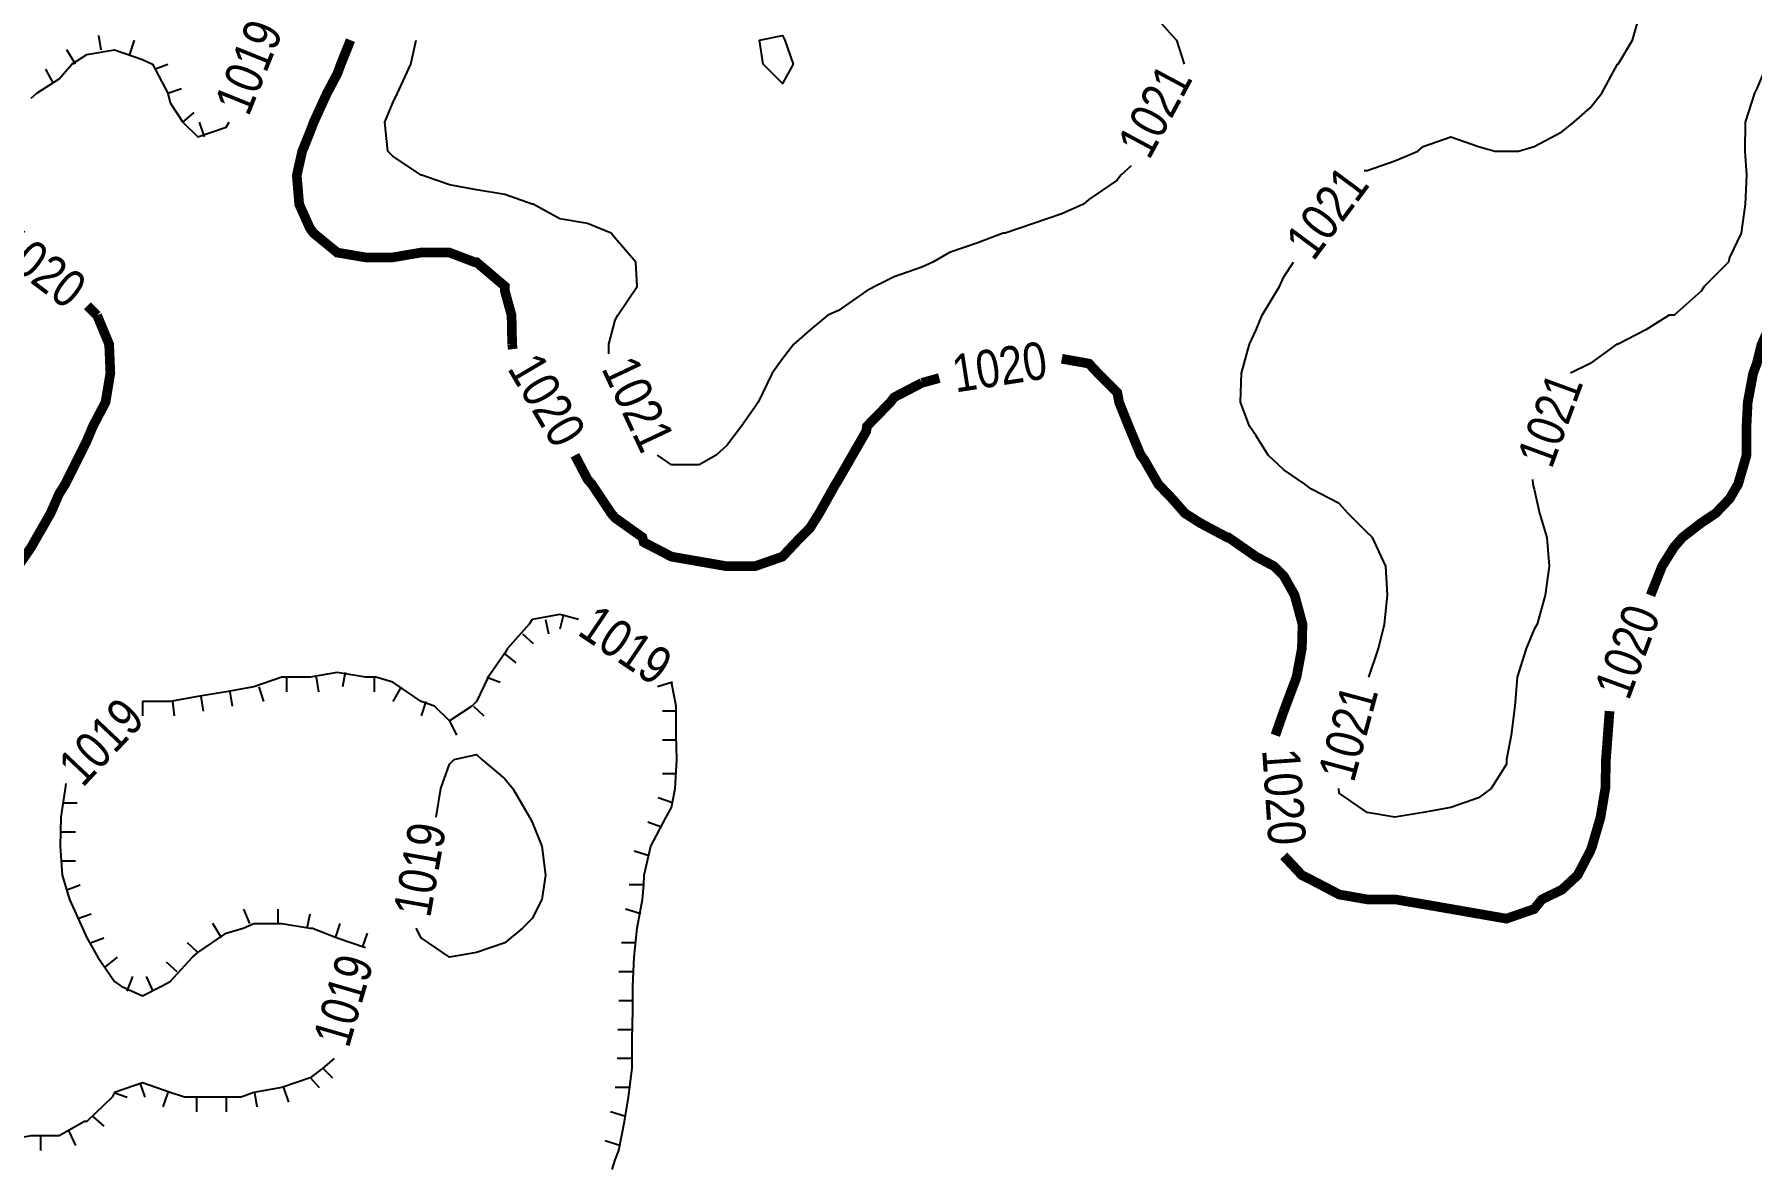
# Model space of a CAD drawing. Extents: x 628896 to 629881, y 4519192 to 4520125.
# Drawn here: x 629102 to 629279.9, y 4519476.5 to 4519594.1 of the extents above; entities that cross this region are included whole.
import ezdxf
from ezdxf.enums import TextEntityAlignment as Align

# ---------------------------------------------------------------- set-up
doc = ezdxf.new("R2010")
doc.units = 0

msp = doc.modelspace()

# ---------------------------------------------------------------- linework, layer by layer
at = {"layer": 'GSLAYER', "linetype": 'CONTINUOUS', "flags": 128}
for points in [[(629211.375, 4519631), (629211.25, 4519631), (629210.0625, 4519628.5), (629208.75, 4519625.5), (629208.4375, 4519624.5), (629207.5625, 4519622.5), (629206.5, 4519619.5), (629205.8125, 4519617), (629205.5, 4519614), (629205.5, 4519614), (629205.125, 4519611), (629205.125, 4519608), (629205.5, 4519607), (629206, 4519605), (629208.25, 4519602.5), (629208.4375, 4519602.5), (629211.25, 4519600), (629212.1875, 4519599.5), (629214.1875, 4519598.5), (629217, 4519597), (629217.625, 4519596.5), (629219.875, 4519594), (629220.3125, 4519593.5), (629221.125, 4519591)], [(629240.0625, 4519580), (629242.9375, 4519581), (629245.3125, 4519582), (629245.875, 4519582.5), (629248.75, 4519583.5), (629251.625, 4519582.5), (629253.3125, 4519582), (629254.5, 4519582), (629255.75, 4519582), (629257.375, 4519582.5), (629260.25, 4519584), (629261.5, 4519585), (629263.1875, 4519586.5), (629264.375, 4519588), (629266, 4519591), (629266.0625, 4519591), (629267.5625, 4519593.5), (629268.4375, 4519596.5), (629268.8125, 4519599.5), (629268.9375, 4519602), (629268.9375, 4519602.5), (629268.75, 4519605), (629268.5625, 4519608), (629268.3125, 4519611)], [(629284.125, 4519596.5), (629283.375, 4519594.5), (629283, 4519593.5), (629281.5, 4519591), (629280.4375, 4519588.5), (629280.1875, 4519588), (629279.25, 4519585), (629279.1875, 4519582), (629279.375, 4519579.5), (629279.25, 4519576.5), (629278.8125, 4519573.5), (629277.625, 4519571), (629277.5, 4519570.5), (629275, 4519568), (629274.6875, 4519567.5), (629271.875, 4519565), (629271.375, 4519565), (629268.9375, 4519563.5), (629266.0625, 4519562), (629265.9375, 4519562), (629263.1875, 4519560), (629261.125, 4519559)], [(629108.9375, 4519592.5), (629108.6875, 4519594)], [(629111.875, 4519592), (629112.375, 4519593.5)], [(629161.5, 4519562), (629162.1875, 4519564.5), (629162.4375, 4519565), (629164.4375, 4519568), (629164.3125, 4519570.5), (629162.1875, 4519573), (629161.75, 4519573.5), (629159.3125, 4519574.5), (629156.4375, 4519575), (629153.6875, 4519576.5), (629153.5625, 4519576.5), (629150.75, 4519577.5), (629147.8125, 4519578), (629145, 4519578.5), (629142.125, 4519579.5), (629142.0625, 4519579.5), (629139.125, 4519581.5), (629138.625, 4519582), (629138.3125, 4519585), (629139.125, 4519587), (629139.625, 4519588), (629141, 4519591), (629141.5625, 4519593.5)], [(629141.5625, 4519593.5), (629141.5625, 4519593.5)], [(629177.125, 4519593.5), (629179.5, 4519594), (629179.75, 4519593.5), (629180.625, 4519591), (629179.5, 4519589), (629177.5, 4519591)], [(629177.5, 4519591), (629177.125, 4519593.5)], [(629101.6875, 4519587.5), (629102.25, 4519588), (629104.5625, 4519589.5), (629105.875, 4519591), (629107.4375, 4519592), (629110.3125, 4519592.5), (629113.1875, 4519591.5), (629114.25, 4519591), (629115.8125, 4519588), (629116.0625, 4519587), (629117.375, 4519585), (629118.9375, 4519583.5), (629121.875, 4519584.5), (629122.1875, 4519585)], [(629106.25, 4519591), (629105.375, 4519592.5)], [(629114.4375, 4519590.5), (629115.8125, 4519591)], [(629221.125, 4519591), (629221.125, 4519591)], [(629104, 4519589), (629103.1875, 4519590.5)], [(629115.8125, 4519588), (629117.25, 4519588.5)], [(629117.375, 4519585), (629118.5625, 4519586)], [(629119.625, 4519583.5), (629119.125, 4519585)], [(629122.1875, 4519585), (629122.1875, 4519585)], [(629215.625, 4519580.5), (629214.5625, 4519579.5)], [(629214.5625, 4519579.5), (629214.1875, 4519579), (629211.25, 4519577), (629210.6875, 4519576.5), (629208.4375, 4519575.5), (629205.5, 4519574.5), (629202.5625, 4519573.5), (629202.375, 4519573.5), (629199.75, 4519572.5), (629196.8125, 4519571.5), (629195.0625, 4519570.5), (629193.9375, 4519570), (629191.0625, 4519569), (629189.0625, 4519568), (629188.1875, 4519567.5), (629185.3125, 4519565.5), (629184.1875, 4519565), (629182.375, 4519563.5), (629180.6875, 4519562), (629179.5, 4519560.5), (629178.4375, 4519559), (629177, 4519556), (629176.625, 4519555.5), (629175.25, 4519553.5), (629173.75, 4519551.5), (629172.625, 4519550.5), (629170.875, 4519549.5), (629168, 4519549.5), (629166.5625, 4519550.5)], [(629239.75, 4519580), (629240.0625, 4519580)], [(629240.25, 4519527.5), (629241.25, 4519530.5), (629241.875, 4519533), (629242.1875, 4519536), (629242, 4519539), (629240.625, 4519542), (629240.0625, 4519542.5), (629238.0625, 4519544.5), (629237.1875, 4519545.5), (629234.3125, 4519547), (629233.625, 4519547.5), (629231.4375, 4519549), (629229.8125, 4519550.5), (629228.5625, 4519552.5), (629227.875, 4519553.5), (629226.9375, 4519556), (629227.0625, 4519559), (629227.875, 4519562), (629228.5625, 4519563.5), (629229.1875, 4519565), (629231, 4519568), (629231.4375, 4519569), (629232.4375, 4519570.5)], [(629232.4375, 4519570.5), (629232.4375, 4519570.5)], [(629161.5, 4519561), (629161.5, 4519562)], [(629261.125, 4519559), (629261.125, 4519559)], [(629166.5625, 4519550.5), (629166.5625, 4519550.5)], [(629257.25, 4519547.5), (629257.375, 4519547), (629257.9375, 4519544.5), (629258.6875, 4519542), (629258.9375, 4519539), (629258.5, 4519536), (629257.6875, 4519533), (629257.375, 4519532.5), (629256.5625, 4519530.5), (629255.625, 4519527.5), (629255.375, 4519524.5), (629255, 4519521.5), (629254.5, 4519519), (629254.5, 4519518.5), (629252.9375, 4519516), (629251.625, 4519515), (629248.75, 4519514), (629245.875, 4519513.5), (629242.9375, 4519513), (629240.0625, 4519513.5), (629237.1875, 4519515.5), (629237.125, 4519516)], [(629257.1875, 4519548), (629257.25, 4519547.5)], [(629156.4375, 4519534), (629153.5625, 4519533.5), (629153.25, 4519533), (629151, 4519530.5), (629150.75, 4519530), (629149, 4519527.5), (629147.8125, 4519525), (629147.3125, 4519524.5), (629145, 4519523), (629143.4375, 4519524.5), (629142.0625, 4519525), (629139.125, 4519527), (629137.375, 4519527.5), (629136.3125, 4519527.5), (629133.375, 4519528), (629130.5625, 4519527.5), (629128.1875, 4519527.5), (629127.625, 4519527.5), (629124.75, 4519526.5), (629121.875, 4519526), (629118.9375, 4519525.5), (629116.0625, 4519525), (629113.1875, 4519525)], [(629156.8125, 4519534), (629156.4375, 4519532.5)], [(629158.375, 4519533.5), (629156.4375, 4519534)], [(629154.9375, 4519533.5), (629155.25, 4519532)], [(629152.5625, 4519532), (629153.6875, 4519531)], [(629150.625, 4519530), (629151.875, 4519529)], [(629128.125, 4519527.5), (629128.125, 4519526)], [(629131.1875, 4519527.5), (629131.4375, 4519526)], [(629134.1875, 4519528), (629133.9375, 4519526.5)], [(629137.1875, 4519527.5), (629137.1875, 4519526)], [(629148.875, 4519527.5), (629150.25, 4519527)], [(629162.1875, 4519477.5), (629162.5625, 4519478.5), (629163.125, 4519481.5), (629163.5625, 4519484), (629163.9375, 4519487), (629163.9375, 4519490), (629164, 4519493), (629164, 4519495.5), (629164.125, 4519498.5), (629164.4375, 4519501.5), (629165, 4519504.5), (629165.125, 4519506), (629165.1875, 4519507), (629165.875, 4519510), (629167.4375, 4519513), (629168, 4519514), (629168.375, 4519516), (629168.5625, 4519519), (629168.5, 4519521.5), (629168.5, 4519524.5), (629168, 4519527)], [(629168.125, 4519527), (629166.5625, 4519526.5)], [(629168, 4519527), (629168, 4519527)], [(629240.25, 4519527.5), (629240.25, 4519527.5)], [(629119.25, 4519525.5), (629119.5, 4519524)], [(629122.25, 4519526), (629122.5, 4519524.5)], [(629125.25, 4519526.5), (629125.75, 4519525)], [(629140, 4519526.5), (629139.125, 4519525)], [(629113.1875, 4519525), (629113.1875, 4519523.5)], [(629113.1875, 4519525), (629113.1875, 4519525)], [(629116.3125, 4519525), (629116.5, 4519523.5)], [(629142.5625, 4519525), (629142.0625, 4519523.5)], [(629147.5, 4519524.5), (629148.5625, 4519523.5)], [(629168.5, 4519524), (629167.0625, 4519524)], [(629145, 4519523), (629145.75, 4519521.5)], [(629168.5, 4519521), (629167.0625, 4519521)], [(629144.125, 4519516), (629145, 4519518.5), (629145.5, 4519519), (629147.8125, 4519519.5), (629148.375, 4519519), (629150.75, 4519517), (629151.5625, 4519516), (629153.3125, 4519513), (629153.5625, 4519512.5), (629154.5625, 4519510), (629154.9375, 4519507), (629154.5625, 4519504.5), (629153.5625, 4519502.5), (629152.5625, 4519501.5), (629150.75, 4519500), (629147.8125, 4519499), (629145, 4519498.5), (629142.0625, 4519500.5), (629141.5625, 4519501.5)], [(629105.25, 4519516.5), (629105.1875, 4519516)], [(629168.5, 4519517.5), (629167.0625, 4519517.5)], [(629105.1875, 4519516), (629104.75, 4519513), (629104.6875, 4519510), (629104.875, 4519507), (629105.625, 4519504.5), (629107, 4519501.5), (629107.4375, 4519500.5), (629108.5625, 4519498.5), (629110.3125, 4519496), (629111, 4519495.5), (629113.1875, 4519494.5), (629115.1875, 4519495.5), (629116.0625, 4519496), (629118.375, 4519498.5), (629118.9375, 4519499), (629121.875, 4519501), (629123.625, 4519501.5), (629124.75, 4519502), (629127.625, 4519502), (629130.5625, 4519501.5), (629130.8125, 4519501.5), (629133.375, 4519500.5), (629136.3125, 4519499.5)], [(629104.9375, 4519514.5), (629106.4375, 4519514.5)], [(629143.625, 4519513), (629144.125, 4519516)], [(629168.125, 4519514.5), (629166.625, 4519515)], [(629237.125, 4519516), (629237.125, 4519516)], [(629104.6875, 4519511.5), (629106.25, 4519511.5)], [(629166.875, 4519512), (629165.5625, 4519512.5)], [(629165.6875, 4519509), (629164.125, 4519509.5)], [(629104.75, 4519508.5), (629106.25, 4519508.5)], [(629105.375, 4519505.5), (629106.75, 4519506)], [(629165.125, 4519506), (629163.625, 4519506)], [(629106.5, 4519502.5), (629107.875, 4519503)], [(629121.375, 4519500.5), (629120.5, 4519502)], [(629124.3125, 4519502), (629123.6875, 4519503.5)], [(629127.25, 4519502), (629127.25, 4519503.5)], [(629130.25, 4519501.5), (629130.5625, 4519503)], [(629133.1875, 4519500.5), (629133.6875, 4519502)], [(629164.8125, 4519503), (629163.25, 4519503.5)], [(629107.8125, 4519500), (629109.1875, 4519500.5)], [(629136, 4519499.5), (629136.5, 4519501)], [(629141.5625, 4519501.5), (629141.5625, 4519501.5)], [(629109.375, 4519497.5), (629110.625, 4519498.5)], [(629118.9375, 4519499), (629117.875, 4519500)], [(629136.3125, 4519499.5), (629136.3125, 4519499.5)], [(629164.3125, 4519500), (629162.8125, 4519500)], [(629116.8125, 4519497), (629115.6875, 4519498)], [(629164.125, 4519497), (629162.5625, 4519497)], [(629111.625, 4519495), (629112.1875, 4519496.5)], [(629114.3125, 4519495), (629113.625, 4519496.5)], [(629164, 4519494), (629162.5625, 4519494)], [(629163.9375, 4519491), (629162.4375, 4519491)], [(629133.0625, 4519488), (629131.875, 4519487)], [(629163.9375, 4519488), (629162.375, 4519488)], [(629131.875, 4519487), (629130.5625, 4519486), (629127.625, 4519485), (629124.75, 4519484.5), (629123.4375, 4519484), (629121.875, 4519484), (629118.9375, 4519484), (629117.5625, 4519484), (629116.0625, 4519484.5), (629113.1875, 4519485.5), (629110.3125, 4519484.5), (629110.0625, 4519484), (629107.4375, 4519481.5), (629107.1875, 4519481.5), (629104.5625, 4519480), (629101.6875, 4519480), (629098.75, 4519479.5), (629095.875, 4519479.5), (629093, 4519479.5), (629090.125, 4519480), (629087.3125, 4519480), (629084.5625, 4519481.5)], [(629130.625, 4519486), (629131.5, 4519485)], [(629131.875, 4519487), (629132.875, 4519486)], [(629110.25, 4519484.5), (629111.625, 4519484)], [(629112.9375, 4519485.5), (629113.4375, 4519484)], [(629115.8125, 4519484.5), (629115.3125, 4519483)], [(629124.8125, 4519484.5), (629125.0625, 4519483)], [(629127.8125, 4519485), (629128.3125, 4519483.5)], [(629163.6875, 4519485), (629162.1875, 4519485)], [(629118.8125, 4519484), (629118.8125, 4519482.5)], [(629121.875, 4519484), (629121.875, 4519482.5)], [(629163.25, 4519482), (629161.6875, 4519482.5)], [(629108.0625, 4519482), (629109.1875, 4519481)], [(629102.625, 4519480), (629102.625, 4519478.5)], [(629105.5625, 4519480.5), (629106.25, 4519479)], [(629162.625, 4519479), (629161.125, 4519479.5)], [(629161.875, 4519476.5), (629162.1875, 4519477.5)]]:
    msp.add_lwpolyline(points, dxfattribs=at)
at = {"layer": 'GSLAYER', "linetype": 'CONTINUOUS', "const_width": 1, "flags": 128}
for points in [[(629151.5, 4519562), (629151.4375, 4519565), (629150.75, 4519567.5), (629150.75, 4519568), (629147.8125, 4519570.5), (629147.625, 4519570.5), (629145, 4519571.5), (629142.0625, 4519571.5), (629139.125, 4519571), (629136.3125, 4519571), (629133.375, 4519571.5), (629130.9375, 4519573.5), (629130.5625, 4519574), (629129.4375, 4519576.5), (629129.1875, 4519579.5), (629129.75, 4519582), (629130.5625, 4519584), (629130.9375, 4519585), (629132.3125, 4519588), (629133.375, 4519590), (629133.75, 4519591), (629134.75, 4519593.5)], [(629134.75, 4519593.5), (629134.75, 4519593.5)], [(629286.75, 4519579.5), (629286.3125, 4519576.5), (629286.3125, 4519576), (629285.75, 4519573.5), (629284.75, 4519570.5), (629283.5625, 4519568), (629283.375, 4519567.5), (629282.3125, 4519565), (629280.9375, 4519562), (629280.4375, 4519560), (629280.0625, 4519559), (629279.5, 4519556), (629279.375, 4519553.5), (629279.375, 4519550.5), (629278.5, 4519547.5), (629277.625, 4519546), (629276.1875, 4519544.5), (629274.6875, 4519543.5), (629272.75, 4519542), (629271.875, 4519541), (629270.625, 4519539), (629269.4375, 4519536)], [(629107.5, 4519566), (629108.5, 4519565)], [(629108.5, 4519565), (629109.75, 4519562), (629109.875, 4519559), (629109.375, 4519556), (629108.0625, 4519553.5), (629107.4375, 4519552), (629106.6875, 4519550.5), (629105.1875, 4519547.5), (629104.5625, 4519546.5), (629103.6875, 4519544.5), (629102.25, 4519542), (629101.6875, 4519541), (629100.3125, 4519539), (629098.75, 4519537), (629098.0625, 4519536), (629095.875, 4519534), (629095, 4519533), (629093, 4519531.5), (629090.125, 4519530.5), (629090, 4519530.5), (629087.3125, 4519529.5), (629084.375, 4519529), (629081.5625, 4519528.5)], [(629151.5625, 4519561.5), (629151.5, 4519562)], [(629231.4375, 4519524), (629231.625, 4519524.5), (629232.75, 4519527.5), (629233.3125, 4519530.5), (629233.375, 4519533), (629232.5625, 4519536), (629231.4375, 4519538), (629230.4375, 4519539), (629228.5625, 4519540), (629225.6875, 4519542), (629225.5625, 4519542), (629222.75, 4519543.5), (629221.1875, 4519544.5), (629219.875, 4519546), (629218.4375, 4519547.5), (629217, 4519550), (629216.625, 4519550.5), (629215.375, 4519553.5), (629214.375, 4519556), (629214.1875, 4519557), (629212.1875, 4519559), (629211.25, 4519560), (629208.4375, 4519560.5)], [(629208.4375, 4519560.5), (629208.4375, 4519560.5)], [(629195.75, 4519558.5), (629193.9375, 4519558)], [(629193.9375, 4519558), (629191.0625, 4519556.5), (629190.6875, 4519556), (629188.25, 4519553.5), (629188.1875, 4519553), (629186.75, 4519550.5), (629185.3125, 4519548), (629185, 4519547.5), (629183.3125, 4519544.5), (629182.375, 4519543), (629181.375, 4519542), (629179.5, 4519540), (629176.625, 4519539), (629173.75, 4519539), (629170.875, 4519539.5), (629168, 4519540), (629165.125, 4519541.5), (629165, 4519542), (629162.1875, 4519544), (629161.75, 4519544.5), (629159.75, 4519547.5), (629159.3125, 4519548), (629158, 4519550.5)], [(629158, 4519550.5), (629158, 4519550.5)], [(629269.4375, 4519536), (629269.4375, 4519536)], [(629230.5625, 4519521.5), (629231.4375, 4519524)], [(629265.1875, 4519524), (629265, 4519521.5)], [(629265, 4519521.5), (629264.8125, 4519519), (629264.75, 4519516), (629264.25, 4519513), (629263.375, 4519510), (629263.1875, 4519509.5), (629261.875, 4519507), (629260.25, 4519505.5), (629258.1875, 4519504.5), (629257.375, 4519503.5), (629254.5, 4519502.5), (629251.625, 4519503), (629248.75, 4519503.5), (629245.875, 4519504), (629242.9375, 4519504.5), (629240.0625, 4519504.5), (629237.1875, 4519505), (629234.3125, 4519506.5), (629233.3125, 4519507), (629231.4375, 4519509)], [(629231.4375, 4519509), (629231.4375, 4519509)]]:
    msp.add_lwpolyline(points, dxfattribs=at)

# ---------------------------------------------------------------- texts
at = {"layer": 'GSLAYER', "color": 7}
for s, rotation, width, p, p2 in [('1019', 68.3, 0.787513, (629124.1875, 4519585.5), (629127.8125, 4519594.5)), ('1021', 62.6, 0.783007, (629217.5, 4519581), (629222.0625, 4519589.5)), ('1021', 52.4, 0.808617, (629234.5, 4519570.5), (629240.4375, 4519578.5)), ('1020', 323.8, 0.762487, (629097.5, 4519571.5), (629105.375, 4519565.5)), ('1020', 300.3, 0.759503, (629150.9375, 4519559.5), (629155.9375, 4519551)), ('1020', 9, 0.75499, (629197.4375, 4519557), (629207.125, 4519558.5)), ('1021', 295.7, 0.807837, (629160.6875, 4519559.5), (629164.9375, 4519550.5)), ('1021', 70.3, 0.778392, (629259.1875, 4519549), (629262.5, 4519558)), ('1019', 326.1, 0.796351, (629158.125, 4519532), (629166.25, 4519526.5)), ('1020', 70.5, 0.738608, (629267.1875, 4519525), (629270.5, 4519534)), ('1019', 47, 0.782267, (629107, 4519516), (629113.625, 4519523)), ('1021', 74.8, 0.798626, (629238.6875, 4519516.5), (629241.25, 4519526)), ('1020', 274, 0.771985, (629229.1875, 4519520), (629229.875, 4519510)), ('1019', 80.1, 0.783138, (629143, 4519502.5), (629144.6875, 4519512)), ('1019', 74.5, 0.760922, (629134.5625, 4519489), (629137.1875, 4519498))]:
    msp.add_text(s, height=3.89682, rotation=rotation, dxfattribs=dict(at, width=width)).set_placement(p, p2, align=Align.FIT)

doc.saveas('drawing.dxf')
